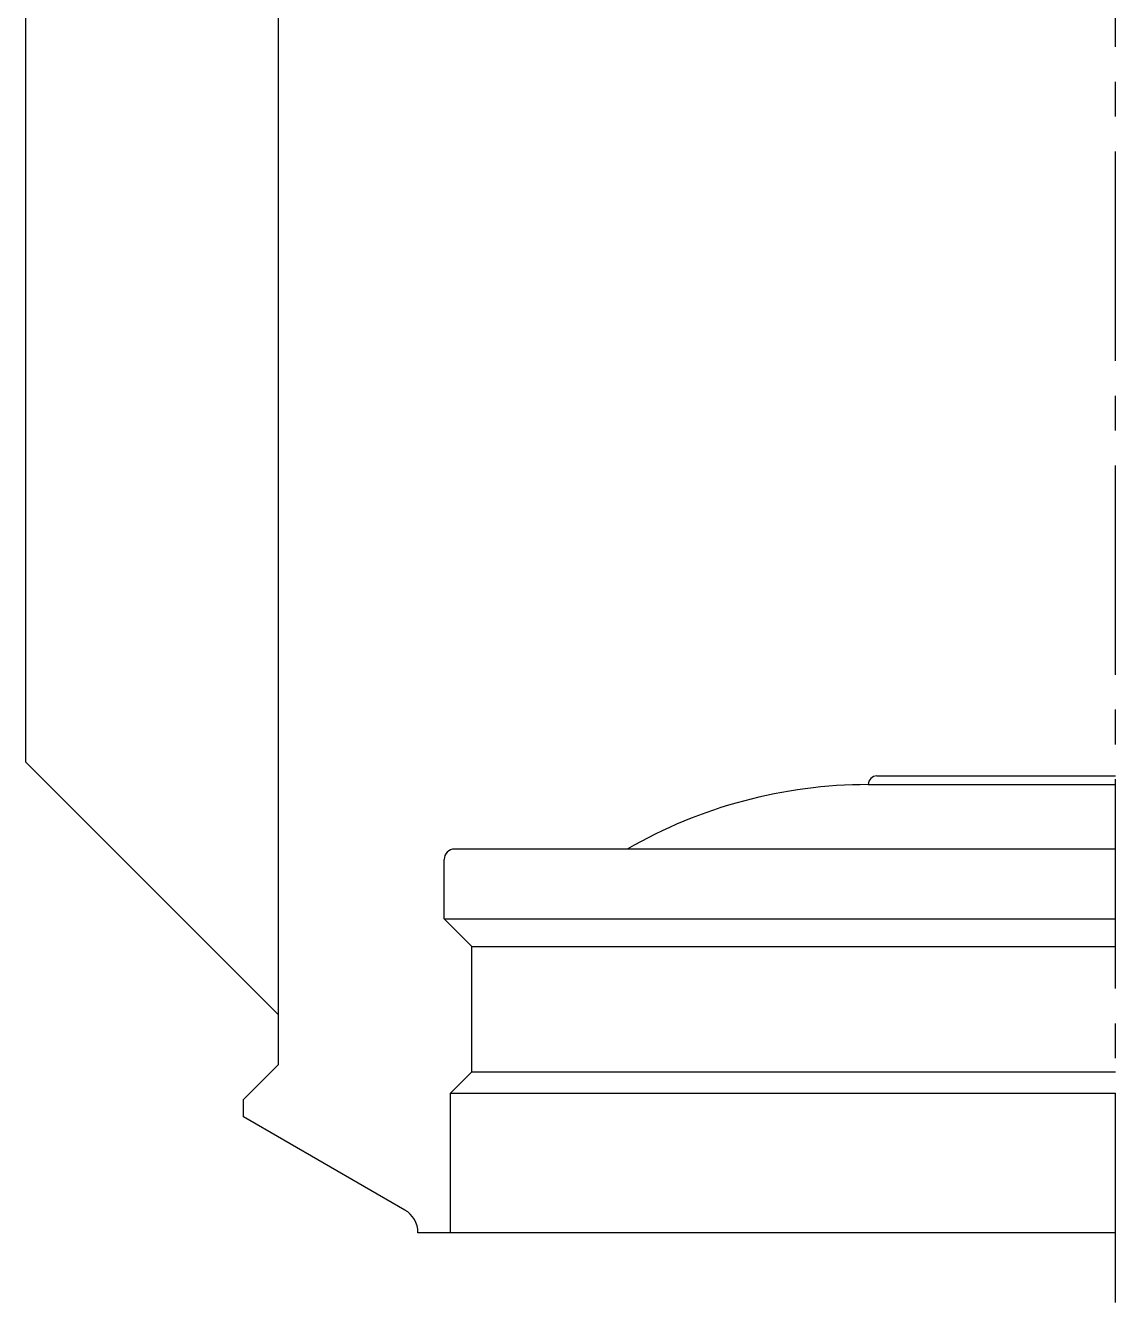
# Model space of a CAD drawing. Extents: x 86.1 to 137.7, y 40.9 to 65.7.
# Drawn here: x 133.161 to 137.067, y 48.51 to 53.087 of the extents above; entities that cross this region are included whole.
import ezdxf

# ---------------------------------------------------------------- set-up
doc = ezdxf.new("R2010")
doc.units = 0
doc.header["$MEASUREMENT"] = 0
doc.linetypes.add('CENTER2', pattern=[1.125, 0.75, -0.125, 0.125, -0.125])
doc.layers.get('0').update_dxf_attribs({"linetype": 'CONTINUOUS'})
doc.layers.add('CLine', color=5, linetype='CENTER2')

msp = doc.modelspace()

# ---------------------------------------------------------------- linework, layer by layer
at = {"linetype": 'ByBlock'}
for p, q in [((133.16108, 53.44784), (133.16108, 50.44784)), ((134.06733, 49.54159), (134.06733, 53.25965)), ((133.16108, 50.44784), (134.06733, 49.54159)), ((136.21258, 50.39757), (137.06733, 50.39757)), ((136.18133, 50.36632), (137.06733, 50.36632)), ((137.06733, 50.13534), (134.69883, 50.13534)), ((134.66133, 49.88534), (134.66133, 50.09784)), ((134.66133, 49.88534), (134.76033, 49.78634)), ((134.66133, 49.88534), (137.06733, 49.88534)), ((134.76033, 49.33634), (134.76033, 49.78634)), ((134.76033, 49.78634), (137.06733, 49.78634)), ((134.06733, 49.36281), (134.06733, 49.54159)), ((133.94233, 49.23781), (134.06733, 49.36281)), ((134.68433, 49.26034), (134.76033, 49.33634)), ((134.76033, 49.33634), (137.06733, 49.33634)), ((134.68433, 48.76034), (134.68433, 49.26034)), ((134.68433, 49.26034), (137.06733, 49.26034)), ((133.94233, 49.17531), (133.94233, 49.23781)), ((134.52045, 48.84153), (133.94233, 49.17531)), ((134.68433, 48.76034), (134.56733, 48.76034)), ((137.06733, 48.76034), (134.68433, 48.76034))]:
    msp.add_line(p, q, dxfattribs=at)
for centre, radius, start, end in [((136.21258, 50.36632), 0.03125, 90, 180), ((136.18133, 48.63487), 1.73145, 90, 119.93415), ((134.69883, 50.09784), 0.0375, 90, 180), ((134.47358, 48.76034), 0.09375, 0, 60)]:
    msp.add_arc(centre, radius, start, end, dxfattribs=at)
at = {"layer": 'CLine'}
msp.add_line((137.06733, 48.51034), (137.06733, 55.76034), dxfattribs=at)

doc.saveas('drawing.dxf')
